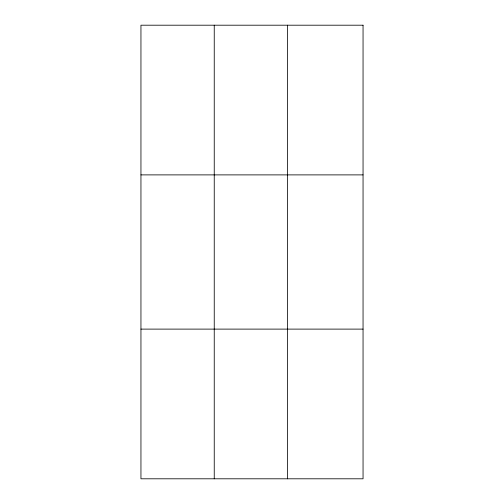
<?xml version="1.0" encoding="UTF-8"?>
<svg xmlns="http://www.w3.org/2000/svg" width="504" height="504" viewBox="0 0 504 504"><rect width="100%" height="100%" fill="white"/><g stroke="black" fill="none" stroke-linecap="round" stroke-linejoin="round"><path stroke-width="0.76" d="M214.244 25.2L214.244 478.8M287.538 25.2L287.538 478.8M140.95 174.888L363.05 174.888M140.95 329.112L363.05 329.112M363.05 25.2L363.05 478.8L140.95 478.8L140.95 25.2L363.05 25.2"/></g></svg>
